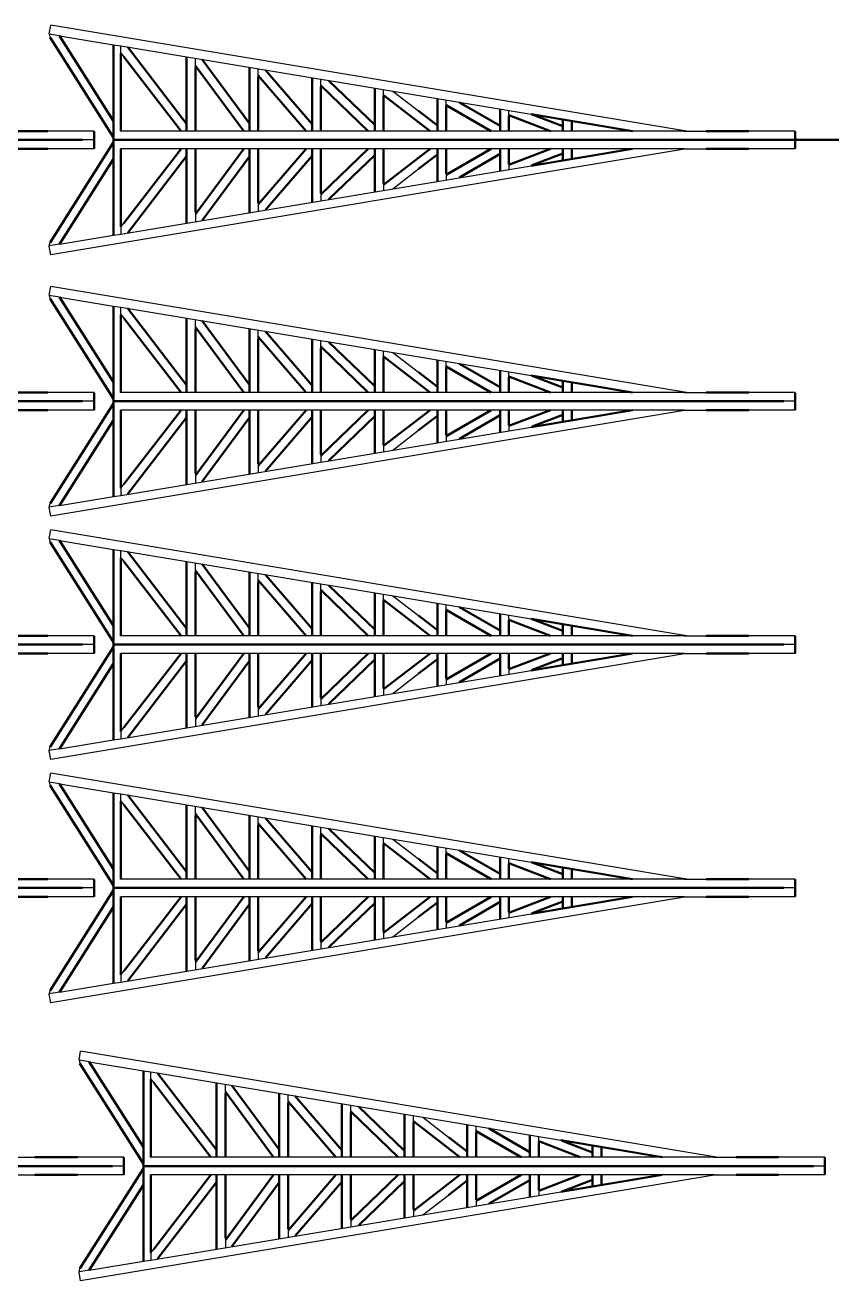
# Model space of a CAD drawing. Header units: centimetres. Extents: x 101 to 201, y 97 to 167.
# Drawn here: x 128.77 to 134.99, y 105.03 to 114.72 of the extents above; entities that cross this region are included whole.
import ezdxf

# ---------------------------------------------------------------- set-up
doc = ezdxf.new("R2010")
doc.units = ezdxf.units.CM
doc.layers.add('corte', color=1, linetype='Continuous')
doc.layers.add('grabado', color=5, linetype='Continuous')

msp = doc.modelspace()

# ---------------------------------------------------------------- linework, layer by layer
at = {"layer": 'corte'}
for p, q in [((128.9538, 114.6493), (128.965, 114.7169)), ((133.8693, 113.8995), (128.965, 114.7169)), ((128.9542, 114.6473), (128.9542, 114.6472)), ((128.9542, 114.6472), (128.9605, 114.6207)), ((129.2998, 113.8995), (128.9426, 113.8995)), ((129.2998, 113.831), (129.2118, 113.831)), ((129.2998, 113.8967), (129.2998, 113.8995)), ((129.2998, 113.8338), (129.2998, 113.8282)), ((129.4502, 113.8489), (129.4502, 113.8541)), ((130.9357, 113.8995), (130.9243, 113.8995)), ((131.0495, 113.8995), (131.0467, 113.8995)), ((133.8523, 113.8995), (134.0216, 113.8995)), ((134.7073, 113.8995), (134.3502, 113.8995)), ((134.7073, 113.831), (134.6194, 113.831)), ((134.7073, 113.8967), (134.7073, 113.8995)), ((134.7073, 113.8338), (134.7073, 113.8282)), ((129.2998, 113.7624), (128.9426, 113.7624)), ((133.8693, 113.7624), (128.965, 112.945)), ((129.2998, 113.7652), (129.2998, 113.7624)), ((129.4502, 113.813), (129.4502, 113.8078)), ((130.9357, 113.7624), (130.9243, 113.7624)), ((131.0495, 113.7624), (131.0467, 113.7624)), ((133.8523, 113.7624), (134.0216, 113.7624)), ((134.7073, 113.7624), (134.3502, 113.7624)), ((134.7073, 113.7652), (134.7073, 113.7624)), ((128.9542, 113.0147), (128.9605, 113.0412)), ((128.965, 112.945), (128.9538, 113.0127)), ((128.9542, 113.0146), (128.9542, 113.0147)), ((128.9538, 112.634), (128.965, 112.7016)), ((133.8693, 111.8842), (128.965, 112.7016)), ((128.9542, 112.632), (128.9542, 112.6319)), ((128.9542, 112.6319), (128.9605, 112.6054)), ((129.2998, 111.8842), (128.9426, 111.8842)), ((129.2998, 111.8814), (129.2998, 111.8842)), ((130.9357, 111.8842), (130.9243, 111.8842)), ((131.0495, 111.8842), (131.0467, 111.8842)), ((133.8523, 111.8842), (134.0216, 111.8842)), ((134.7073, 111.8842), (134.3502, 111.8842)), ((134.7073, 111.8814), (134.7073, 111.8842)), ((129.2998, 111.8157), (129.2118, 111.8157)), ((129.2998, 111.8185), (129.2998, 111.8129)), ((129.4502, 111.8336), (129.4502, 111.8388)), ((129.4502, 111.7977), (129.4502, 111.7925)), ((134.7073, 111.8157), (134.6194, 111.8157)), ((134.7073, 111.8185), (134.7073, 111.8129)), ((129.2998, 111.7471), (128.9426, 111.7471)), ((133.8693, 111.7471), (128.965, 110.9297)), ((129.2998, 111.7499), (129.2998, 111.7471)), ((130.9357, 111.7471), (130.9243, 111.7471)), ((131.0495, 111.7471), (131.0467, 111.7471)), ((133.8523, 111.7471), (134.0216, 111.7471)), ((134.7073, 111.7471), (134.3502, 111.7471)), ((134.7073, 111.7499), (134.7073, 111.7471)), ((128.9542, 110.9994), (128.9605, 111.0259)), ((128.965, 110.9297), (128.9538, 110.9974)), ((128.9542, 110.9993), (128.9542, 110.9994)), ((128.9538, 110.7569), (128.965, 110.8245)), ((133.8693, 110.0072), (128.965, 110.8245)), ((128.9538, 110.7569), (128.9605, 110.7284)), ((128.9542, 110.7549), (128.9542, 110.7549)), ((129.2998, 110.0072), (128.9426, 110.0072)), ((129.2998, 110.0044), (129.2998, 110.0072)), ((129.2998, 109.9414), (129.2998, 109.9358)), ((129.4502, 109.9565), (129.4502, 109.9618)), ((130.9357, 110.0072), (130.9243, 110.0072)), ((131.0495, 110.0072), (131.0467, 110.0072)), ((133.8523, 110.0072), (134.0216, 110.0072)), ((134.7073, 110.0072), (134.3502, 110.0072)), ((134.7073, 110.0044), (134.7073, 110.0072)), ((134.7073, 109.9414), (134.7073, 109.9358)), ((129.2998, 109.87), (128.9426, 109.87)), ((133.8693, 109.87), (128.965, 109.0526)), ((129.2998, 109.9386), (129.2118, 109.9386)), ((129.2998, 109.8728), (129.2998, 109.87)), ((129.4502, 109.9206), (129.4502, 109.9154)), ((130.9357, 109.87), (130.9243, 109.87)), ((131.0495, 109.87), (131.0467, 109.87)), ((133.8523, 109.87), (134.0216, 109.87)), ((134.7073, 109.87), (134.3502, 109.87)), ((134.7073, 109.9386), (134.6194, 109.9386)), ((134.7073, 109.8728), (134.7073, 109.87)), ((128.9538, 109.1203), (128.9605, 109.1488)), ((128.965, 109.0526), (128.9538, 109.1203)), ((128.9542, 109.1223), (128.9542, 109.1223)), ((128.9538, 108.8796), (128.965, 108.9473)), ((128.9542, 108.8777), (128.9542, 108.8776)), ((128.9542, 108.8776), (128.9605, 108.8511)), ((133.8693, 108.1299), (128.965, 108.9473)), ((129.2998, 108.1299), (128.9426, 108.1299)), ((129.2998, 108.1271), (129.2998, 108.1299)), ((130.9357, 108.1299), (130.9243, 108.1299)), ((131.0495, 108.1299), (131.0467, 108.1299)), ((133.8523, 108.1299), (134.0216, 108.1299)), ((134.7073, 108.1299), (134.3502, 108.1299)), ((134.7073, 108.1271), (134.7073, 108.1299)), ((129.2998, 108.0613), (129.2118, 108.0613)), ((129.2998, 108.0641), (129.2998, 108.0585)), ((129.4502, 108.0793), (129.4502, 108.0845)), ((129.4502, 108.0434), (129.4502, 108.0382)), ((134.7073, 108.0613), (134.6194, 108.0613)), ((134.7073, 108.0641), (134.7073, 108.0585)), ((129.2998, 107.9928), (128.9426, 107.9928)), ((133.8693, 107.9928), (128.965, 107.1754)), ((129.2998, 107.9956), (129.2998, 107.9928)), ((130.9357, 107.9928), (130.9243, 107.9928)), ((131.0495, 107.9928), (131.0467, 107.9928)), ((133.8523, 107.9928), (134.0216, 107.9928)), ((134.7073, 107.9928), (134.3502, 107.9928)), ((134.7073, 107.9956), (134.7073, 107.9928)), ((128.9538, 107.243), (128.9605, 107.2716)), ((128.965, 107.1754), (128.9538, 107.243)), ((128.9542, 107.245), (128.9542, 107.2451)), ((129.1838, 106.7348), (129.195, 106.8025)), ((134.0993, 105.9851), (129.195, 106.8025)), ((129.1838, 106.7348), (129.1905, 106.7063)), ((129.1842, 106.7328), (129.1842, 106.7328)), ((128.6747, 105.9851), (128.8441, 105.9851)), ((129.5298, 105.9851), (129.1726, 105.9851)), ((129.5298, 105.9823), (129.5298, 105.9851)), ((131.1657, 105.9851), (131.1543, 105.9851)), ((131.2795, 105.9851), (131.2767, 105.9851)), ((134.0823, 105.9851), (134.2516, 105.9851)), ((134.9373, 105.9851), (134.5802, 105.9851)), ((134.9373, 105.9823), (134.9373, 105.9851)), ((129.5298, 105.9165), (129.4418, 105.9165)), ((129.5298, 105.9193), (129.5298, 105.9137)), ((129.6802, 105.9345), (129.6802, 105.9397)), ((129.6802, 105.8986), (129.6802, 105.8933)), ((134.9373, 105.9165), (134.8494, 105.9165)), ((134.9373, 105.9193), (134.9373, 105.9137)), ((128.6747, 105.8479), (128.8441, 105.8479)), ((129.5298, 105.8479), (129.1726, 105.8479)), ((134.0993, 105.8479), (129.195, 105.0306)), ((129.5298, 105.8507), (129.5298, 105.8479)), ((131.1657, 105.8479), (131.1543, 105.8479)), ((131.2795, 105.8479), (131.2767, 105.8479)), ((134.0823, 105.8479), (134.2516, 105.8479)), ((134.9373, 105.8479), (134.5802, 105.8479)), ((134.9373, 105.8507), (134.9373, 105.8479)), ((129.1838, 105.0982), (129.1905, 105.1267)), ((129.195, 105.0306), (129.1838, 105.0982)), ((129.1842, 105.1002), (129.1842, 105.1002))]:
    msp.add_line(p, q, dxfattribs=at)
at = {"layer": 'corte', "lineweight": 50}
for p, q in [((128.9605, 114.6207), (129.4502, 113.8489)), ((124.0427, 113.831), (129.2118, 113.831)), ((128.6141, 113.8995), (128.9426, 113.8995)), ((129.2998, 113.7652), (129.2998, 113.8967)), ((129.4502, 113.8489), (129.4502, 113.813)), ((129.4502, 113.831), (135.642, 113.831)), ((134.0216, 113.8995), (134.3502, 113.8995)), ((134.7073, 113.7652), (134.7073, 113.8967)), ((128.6141, 113.7624), (128.9426, 113.7624)), ((128.9605, 113.0412), (129.4502, 113.813)), ((134.0216, 113.7624), (134.3502, 113.7624)), ((128.9605, 112.6054), (129.4502, 111.8336)), ((128.6141, 111.8842), (128.9426, 111.8842)), ((129.2998, 111.8814), (129.2998, 111.8185)), ((134.0216, 111.8842), (134.3502, 111.8842)), ((134.7073, 111.8814), (134.7073, 111.8185)), ((124.0427, 111.8157), (129.2118, 111.8157)), ((128.9605, 111.0259), (129.4502, 111.7977)), ((129.2998, 111.7499), (129.2998, 111.8129)), ((129.4502, 111.8336), (129.4502, 111.7977)), ((129.4502, 111.8157), (134.6194, 111.8157)), ((134.7073, 111.7499), (134.7073, 111.8129)), ((128.6141, 111.7471), (128.9426, 111.7471)), ((134.0216, 111.7471), (134.3502, 111.7471)), ((128.9605, 110.7284), (129.4502, 109.9565)), ((128.6141, 110.0072), (128.9426, 110.0072)), ((129.2998, 109.8728), (129.2998, 110.0044)), ((129.4502, 109.9565), (129.4502, 109.9206)), ((134.0216, 110.0072), (134.3502, 110.0072)), ((134.7073, 109.8728), (134.7073, 110.0044)), ((124.0427, 109.9386), (129.2118, 109.9386)), ((128.6141, 109.87), (128.9426, 109.87)), ((128.9605, 109.1488), (129.4502, 109.9206)), ((129.4502, 109.9386), (134.6194, 109.9386)), ((134.0216, 109.87), (134.3502, 109.87)), ((128.9605, 108.8511), (129.4502, 108.0793)), ((128.6141, 108.1299), (128.9426, 108.1299)), ((129.2998, 107.9956), (129.2998, 108.1271)), ((134.0216, 108.1299), (134.3502, 108.1299)), ((134.7073, 107.9956), (134.7073, 108.1271)), ((124.0427, 108.0613), (129.2118, 108.0613)), ((128.9605, 107.2716), (129.4502, 108.0434)), ((129.4502, 108.0793), (129.4502, 108.0434)), ((129.4502, 108.0613), (134.6194, 108.0613)), ((128.6141, 107.9928), (128.9426, 107.9928)), ((134.0216, 107.9928), (134.3502, 107.9928)), ((129.1905, 106.7063), (129.6802, 105.9345)), ((128.8441, 105.9851), (129.1726, 105.9851)), ((129.5298, 105.9823), (129.5298, 105.9193)), ((134.2516, 105.9851), (134.5802, 105.9851)), ((134.9373, 105.9823), (134.9373, 105.9193)), ((124.2727, 105.9165), (129.4418, 105.9165)), ((129.1905, 105.1267), (129.6802, 105.8986)), ((129.5298, 105.8507), (129.5298, 105.9137)), ((129.6802, 105.9345), (129.6802, 105.8986)), ((129.6802, 105.9165), (134.8494, 105.9165)), ((134.9373, 105.8507), (134.9373, 105.9137)), ((128.8441, 105.8479), (129.1726, 105.8479)), ((134.2516, 105.8479), (134.5802, 105.8479))]:
    msp.add_line(p, q, dxfattribs=at)
at = {"layer": 'grabado'}
for p, q in [((129.0332, 114.6341), (128.9542, 114.6472)), ((129.0332, 114.6341), (129.4503, 114.5646)), ((129.4502, 114.5646), (129.5074, 114.557)), ((129.5074, 114.5013), (129.5074, 114.557)), ((129.5074, 114.557), (132.6705, 114.0298)), ((129.5074, 114.5013), (129.5302, 114.4716)), ((129.5575, 114.5487), (129.5591, 114.5465)), ((130.0138, 114.4707), (130.0138, 114.4726)), ((130.0824, 114.388), (130.0824, 114.4612)), ((130.131, 114.4531), (130.1326, 114.4509)), ((130.4974, 114.3901), (130.4974, 114.392)), ((130.566, 114.3149), (130.566, 114.3806)), ((130.6189, 114.3718), (130.6208, 114.3695)), ((130.981, 114.3095), (130.981, 114.3114)), ((131.0495, 114.2413), (131.0495, 114.3)), ((131.1092, 114.29), (131.1116, 114.2877)), ((131.4646, 114.2289), (131.4646, 114.2308)), ((131.5331, 114.1673), (131.5331, 114.2194)), ((131.6048, 114.2074), (131.8031, 114.0546)), ((131.9481, 114.1483), (131.9481, 114.1502)), ((132.0167, 114.0926), (132.0167, 114.1388)), ((132.1132, 114.1227), (132.1179, 114.12)), ((132.4317, 114.0677), (132.4317, 114.0696)), ((132.5002, 114.0171), (132.5002, 114.0582)), ((132.6705, 114.0298), (132.6793, 114.0265)), ((129.5074, 113.8967), (129.5074, 113.8995)), ((130.9243, 113.8995), (129.5074, 113.8995)), ((133.8523, 113.8995), (130.9357, 113.8995)), ((129.5074, 113.7652), (129.5074, 113.7624)), ((130.9243, 113.7624), (129.5074, 113.7624)), ((133.8523, 113.7624), (130.9357, 113.7624)), ((129.5074, 113.1049), (132.6705, 113.6321)), ((132.5002, 113.6448), (132.5002, 113.6037)), ((132.6705, 113.6321), (132.6793, 113.6355)), ((131.6048, 113.4545), (131.8031, 113.6074)), ((132.0167, 113.5693), (132.0167, 113.5231)), ((132.1132, 113.5392), (132.1179, 113.5419)), ((132.4317, 113.5942), (132.4317, 113.5923)), ((131.4646, 113.433), (131.4646, 113.4311)), ((131.5331, 113.4947), (131.5331, 113.4426)), ((131.9481, 113.5136), (131.9481, 113.5117)), ((130.566, 113.3471), (130.566, 113.2814)), ((130.981, 113.3524), (130.981, 113.3505)), ((131.0495, 113.4206), (131.0495, 113.362)), ((131.1092, 113.3719), (131.1116, 113.3742)), ((130.0824, 113.2739), (130.0824, 113.2008)), ((130.4974, 113.2718), (130.4974, 113.2699)), ((130.6189, 113.2902), (130.6208, 113.2924)), ((129.5074, 113.1606), (129.5302, 113.1903)), ((129.5074, 113.1606), (129.5074, 113.1049)), ((130.0138, 113.1912), (130.0138, 113.1893)), ((130.131, 113.2089), (130.1326, 113.211)), ((129.0332, 113.0278), (129.4503, 113.0973)), ((129.4502, 113.0973), (129.5074, 113.1049)), ((129.5575, 113.1133), (129.5591, 113.1155)), ((129.0332, 113.0278), (128.9542, 113.0147)), ((129.0332, 112.6188), (128.9542, 112.6319)), ((129.0332, 112.6188), (129.4503, 112.5493)), ((129.4502, 112.5493), (129.5074, 112.5417)), ((129.5074, 112.486), (129.5074, 112.5417)), ((129.5074, 112.5417), (132.6705, 112.0145)), ((129.5074, 112.486), (129.5302, 112.4563)), ((129.5575, 112.5334), (129.5591, 112.5312)), ((130.0138, 112.4554), (130.0138, 112.4573)), ((130.0824, 112.3727), (130.0824, 112.4459)), ((130.131, 112.4378), (130.1326, 112.4356)), ((130.4974, 112.3748), (130.4974, 112.3767)), ((130.566, 112.2996), (130.566, 112.3653)), ((130.6189, 112.3565), (130.6208, 112.3542)), ((130.981, 112.2942), (130.981, 112.2961)), ((131.0495, 112.226), (131.0495, 112.2847)), ((131.1092, 112.2747), (131.1116, 112.2724)), ((131.4646, 112.2136), (131.4646, 112.2155)), ((131.5331, 112.152), (131.5331, 112.2041)), ((131.6048, 112.1921), (131.8031, 112.0393)), ((131.9481, 112.133), (131.9481, 112.1349)), ((132.0167, 112.0773), (132.0167, 112.1235)), ((132.1132, 112.1074), (132.1179, 112.1047)), ((132.4317, 112.0524), (132.4317, 112.0543)), ((132.5002, 112.0018), (132.5002, 112.0429)), ((132.6705, 112.0145), (132.6793, 112.0112)), ((129.5074, 111.8814), (129.5074, 111.8842)), ((130.9243, 111.8842), (129.5074, 111.8842)), ((133.8523, 111.8842), (130.9357, 111.8842)), ((129.5074, 111.7499), (129.5074, 111.7471)), ((130.9243, 111.7471), (129.5074, 111.7471)), ((133.8523, 111.7471), (130.9357, 111.7471)), ((129.5074, 111.0896), (132.6705, 111.6168)), ((131.6048, 111.4392), (131.8031, 111.5921)), ((132.5002, 111.6295), (132.5002, 111.5884)), ((132.6705, 111.6168), (132.6793, 111.6202)), ((131.9481, 111.4983), (131.9481, 111.4964)), ((132.0167, 111.554), (132.0167, 111.5078)), ((132.1132, 111.5239), (132.1179, 111.5266)), ((132.4317, 111.5789), (132.4317, 111.577)), ((131.0495, 111.4053), (131.0495, 111.3467)), ((131.4646, 111.4177), (131.4646, 111.4158)), ((131.5331, 111.4794), (131.5331, 111.4273)), ((130.566, 111.3318), (130.566, 111.2661)), ((130.981, 111.3371), (130.981, 111.3352)), ((131.1092, 111.3566), (131.1116, 111.3589)), ((130.0824, 111.2586), (130.0824, 111.1855)), ((130.4974, 111.2565), (130.4974, 111.2546)), ((130.6189, 111.2749), (130.6208, 111.2771)), ((129.5074, 111.1453), (129.5302, 111.175)), ((129.5074, 111.1453), (129.5074, 111.0896)), ((130.0138, 111.1759), (130.0138, 111.174)), ((130.131, 111.1936), (130.1326, 111.1957)), ((129.0332, 111.0125), (128.9542, 110.9994)), ((129.0332, 111.0125), (129.4503, 111.082)), ((129.4502, 111.082), (129.5074, 111.0896)), ((129.5575, 111.098), (129.5591, 111.1002)), ((129.0332, 110.7418), (128.9542, 110.7549)), ((129.0332, 110.7418), (129.4503, 110.6722)), ((129.4502, 110.6723), (129.5074, 110.6646)), ((129.5074, 110.609), (129.5074, 110.6646)), ((129.5074, 110.6646), (132.6705, 110.1375)), ((129.5575, 110.6563), (129.5591, 110.6541)), ((129.5074, 110.609), (129.5302, 110.5793)), ((130.0138, 110.5783), (130.0138, 110.5802)), ((130.0824, 110.4956), (130.0824, 110.5688)), ((130.131, 110.5607), (130.1326, 110.5585)), ((130.4974, 110.4977), (130.4974, 110.4996)), ((130.566, 110.4225), (130.566, 110.4882)), ((130.6189, 110.4794), (130.6208, 110.4772)), ((130.981, 110.4171), (130.981, 110.419)), ((131.0495, 110.3489), (131.0495, 110.4076)), ((131.1092, 110.3977), (131.1116, 110.3954)), ((131.4646, 110.3365), (131.4646, 110.3384)), ((131.5331, 110.2749), (131.5331, 110.327)), ((131.6048, 110.3151), (131.8031, 110.1622)), ((131.9481, 110.2559), (131.9481, 110.2578)), ((132.0167, 110.2003), (132.0167, 110.2464)), ((132.1132, 110.2303), (132.1179, 110.2276)), ((132.4317, 110.1753), (132.4317, 110.1773)), ((132.5002, 110.1247), (132.5002, 110.1658)), ((132.6705, 110.1375), (132.6793, 110.1341)), ((129.5074, 110.0044), (129.5074, 110.0072)), ((130.9243, 110.0072), (129.5074, 110.0072)), ((133.8523, 110.0072), (130.9357, 110.0072)), ((129.5074, 109.8728), (129.5074, 109.87)), ((130.9243, 109.87), (129.5074, 109.87)), ((133.8523, 109.87), (130.9357, 109.87)), ((132.5002, 109.7524), (132.5002, 109.7114)), ((129.5074, 109.2125), (132.6705, 109.7397)), ((131.6048, 109.5621), (131.8031, 109.715)), ((132.0167, 109.6769), (132.0167, 109.6308)), ((132.4317, 109.7018), (132.4317, 109.6999)), ((132.6705, 109.7397), (132.6793, 109.7431)), ((131.5331, 109.6023), (131.5331, 109.5502)), ((131.9481, 109.6212), (131.9481, 109.6193)), ((132.1132, 109.6469), (132.1179, 109.6495)), ((130.981, 109.4601), (130.981, 109.4581)), ((131.0495, 109.5282), (131.0495, 109.4696)), ((131.1092, 109.4795), (131.1116, 109.4818)), ((131.4646, 109.5407), (131.4646, 109.5387)), ((130.0824, 109.3815), (130.0824, 109.3084)), ((130.4974, 109.3795), (130.4974, 109.3776)), ((130.566, 109.4547), (130.566, 109.389)), ((130.6189, 109.3978), (130.6208, 109.4)), ((129.5074, 109.2682), (129.5302, 109.2979)), ((129.5074, 109.2682), (129.5074, 109.2126)), ((130.0138, 109.2989), (130.0138, 109.297)), ((130.131, 109.3165), (130.1326, 109.3187)), ((129.0332, 109.1354), (129.4503, 109.2049)), ((129.4502, 109.2049), (129.5074, 109.2125)), ((129.5575, 109.2209), (129.5591, 109.2231)), ((129.0332, 109.1354), (128.9542, 109.1223)), ((129.0332, 108.8645), (128.9542, 108.8776)), ((129.0332, 108.8645), (129.4503, 108.795)), ((129.4502, 108.795), (129.5074, 108.7874)), ((129.5074, 108.7317), (129.5074, 108.7874)), ((129.5074, 108.7874), (132.6705, 108.2602)), ((129.5575, 108.779), (129.5591, 108.7768)), ((129.5074, 108.7317), (129.5302, 108.702)), ((130.0138, 108.7011), (130.0138, 108.703)), ((130.0824, 108.6184), (130.0824, 108.6915)), ((130.131, 108.6834), (130.1326, 108.6813)), ((130.4974, 108.6205), (130.4974, 108.6224)), ((130.566, 108.5452), (130.566, 108.6109)), ((130.6189, 108.6021), (130.6208, 108.5999)), ((130.981, 108.5399), (130.981, 108.5418)), ((131.0495, 108.4717), (131.0495, 108.5304)), ((131.1092, 108.5204), (131.1116, 108.5181)), ((131.4646, 108.4593), (131.4646, 108.4612)), ((131.5331, 108.3977), (131.5331, 108.4498)), ((131.6048, 108.4378), (131.8031, 108.2849)), ((131.9481, 108.3787), (131.9481, 108.3806)), ((132.0167, 108.323), (132.0167, 108.3692)), ((132.1132, 108.3531), (132.1179, 108.3504)), ((132.4317, 108.2981), (132.4317, 108.3)), ((132.5002, 108.2475), (132.5002, 108.2886)), ((132.6705, 108.2602), (132.6793, 108.2568)), ((129.5074, 108.1271), (129.5074, 108.1299)), ((130.9243, 108.1299), (129.5074, 108.1299)), ((133.8523, 108.1299), (130.9357, 108.1299)), ((129.5074, 107.9956), (129.5074, 107.9928)), ((130.9243, 107.9928), (129.5074, 107.9928)), ((133.8523, 107.9928), (130.9357, 107.9928)), ((129.5074, 107.3353), (132.6705, 107.8625)), ((131.6048, 107.6849), (131.8031, 107.8377)), ((132.4317, 107.8246), (132.4317, 107.8227)), ((132.5002, 107.8752), (132.5002, 107.8341)), ((132.6705, 107.8625), (132.6793, 107.8658)), ((131.5331, 107.725), (131.5331, 107.6729)), ((131.9481, 107.744), (131.9481, 107.7421)), ((132.0167, 107.7997), (132.0167, 107.7535)), ((132.1132, 107.7696), (132.1179, 107.7723)), ((131.0495, 107.651), (131.0495, 107.5923)), ((131.4646, 107.6634), (131.4646, 107.6615)), ((130.566, 107.5775), (130.566, 107.5117)), ((130.6189, 107.5205), (130.6208, 107.5228)), ((130.981, 107.5828), (130.981, 107.5809)), ((131.1092, 107.6023), (131.1116, 107.6046)), ((130.0824, 107.5043), (130.0824, 107.4311)), ((130.131, 107.4392), (130.1326, 107.4414)), ((130.4974, 107.5022), (130.4974, 107.5003)), ((129.0332, 107.2582), (129.4503, 107.3277)), ((129.4502, 107.3277), (129.5074, 107.3353)), ((129.5074, 107.391), (129.5302, 107.4207)), ((129.5074, 107.391), (129.5074, 107.3353)), ((129.5575, 107.3436), (129.5591, 107.3458)), ((130.0138, 107.4216), (130.0138, 107.4197)), ((129.0332, 107.2582), (128.9542, 107.2451)), ((129.2632, 106.7197), (129.1842, 106.7328)), ((129.2632, 106.7197), (129.6803, 106.6502)), ((129.6802, 106.6502), (129.7374, 106.6426)), ((129.7374, 106.6426), (132.9005, 106.1154)), ((129.7374, 106.5869), (129.7374, 106.6425)), ((129.7374, 106.5869), (129.7602, 106.5572)), ((129.7875, 106.6342), (129.7891, 106.632)), ((130.2438, 106.5562), (130.2438, 106.5581)), ((130.3124, 106.4736), (130.3124, 106.5467)), ((130.361, 106.5386), (130.3626, 106.5364)), ((130.7274, 106.4756), (130.7274, 106.4776)), ((130.796, 106.4004), (130.796, 106.4661)), ((130.8489, 106.4573), (130.8508, 106.4551)), ((131.211, 106.3951), (131.211, 106.397)), ((131.2795, 106.3269), (131.2795, 106.3855)), ((131.3392, 106.3756), (131.3416, 106.3733)), ((131.6946, 106.3145), (131.6946, 106.3164)), ((131.7631, 106.2528), (131.7631, 106.3049)), ((131.8348, 106.293), (132.0331, 106.1401)), ((132.1781, 106.2339), (132.1781, 106.2358)), ((132.2467, 106.1782), (132.2467, 106.2243)), ((132.3432, 106.2082), (132.3479, 106.2056)), ((132.6617, 106.1533), (132.6617, 106.1552)), ((132.7302, 106.1027), (132.7302, 106.1437)), ((132.9005, 106.1154), (132.9093, 106.112)), ((129.7374, 105.9823), (129.7374, 105.9851)), ((131.1543, 105.9851), (129.7374, 105.9851)), ((134.0823, 105.9851), (131.1657, 105.9851)), ((129.7374, 105.8507), (129.7374, 105.8479)), ((131.1543, 105.8479), (129.7374, 105.8479)), ((134.0823, 105.8479), (131.1657, 105.8479)), ((129.7374, 105.1905), (132.9005, 105.7176)), ((131.8348, 105.54), (132.0331, 105.6929)), ((132.6617, 105.6798), (132.6617, 105.6778)), ((132.7302, 105.7304), (132.7302, 105.6893)), ((132.9005, 105.7176), (132.9093, 105.721)), ((132.1781, 105.5992), (132.1781, 105.5973)), ((132.2467, 105.6548), (132.2467, 105.6087)), ((132.3432, 105.6248), (132.3479, 105.6275)), ((131.2795, 105.5062), (131.2795, 105.4475)), ((131.6946, 105.5186), (131.6946, 105.5167)), ((131.7631, 105.5802), (131.7631, 105.5281)), ((130.796, 105.4326), (130.796, 105.3669)), ((131.211, 105.438), (131.211, 105.4361)), ((131.3392, 105.4574), (131.3416, 105.4597)), ((130.3124, 105.3595), (130.3124, 105.2863)), ((130.361, 105.2944), (130.3626, 105.2966)), ((130.7274, 105.3574), (130.7274, 105.3555)), ((130.8489, 105.3757), (130.8508, 105.3779)), ((129.7374, 105.2461), (129.7602, 105.2758)), ((129.7374, 105.2461), (129.7374, 105.1905)), ((129.7875, 105.1988), (129.7891, 105.201)), ((130.2438, 105.2768), (130.2438, 105.2749)), ((129.2632, 105.1133), (129.1842, 105.1002)), ((129.2632, 105.1133), (129.6803, 105.1829)), ((129.6802, 105.1828), (129.7374, 105.1905))]:
    msp.add_line(p, q, dxfattribs=at)
at = {"layer": 'grabado', "lineweight": 50}
for p, q in [((129.0332, 114.6341), (129.4502, 113.9769)), ((129.4502, 113.8541), (129.4502, 114.5646)), ((129.5074, 113.8995), (129.5074, 114.5013)), ((129.5591, 114.5465), (130.0138, 113.9558)), ((129.5302, 114.4716), (129.9706, 113.8995)), ((130.0138, 114.4707), (130.0138, 113.8995)), ((130.0824, 114.4035), (130.4548, 113.8995)), ((130.1326, 114.4509), (130.4974, 113.9572)), ((130.0824, 113.8995), (130.0824, 114.388)), ((130.4974, 114.3901), (130.4974, 113.8995)), ((130.566, 114.3281), (130.9357, 113.8995)), ((130.566, 113.8995), (130.566, 114.3149)), ((130.6208, 114.3695), (130.981, 113.952)), ((130.981, 114.3095), (130.981, 113.8995)), ((131.0495, 114.2523), (131.4152, 113.8995)), ((131.0495, 113.8995), (131.0495, 114.2413)), ((131.1116, 114.2877), (131.4646, 113.9472)), ((131.4646, 114.2289), (131.4646, 113.8995)), ((131.5331, 114.1761), (131.8919, 113.8995)), ((131.5331, 113.8995), (131.5331, 114.1673)), ((131.9481, 114.1483), (131.9481, 113.8995)), ((132.1179, 114.12), (132.4317, 113.9391)), ((131.8031, 114.0546), (131.9481, 113.9428)), ((132.0167, 114.0992), (132.363, 113.8995)), ((132.0167, 113.8995), (132.0167, 114.0926)), ((132.4317, 114.0677), (132.4317, 113.8995)), ((132.5002, 114.0215), (132.8192, 113.8995)), ((132.5002, 113.8995), (132.5002, 114.0171)), ((132.6705, 114.0298), (133.4522, 113.8995)), ((132.6793, 114.0265), (132.9152, 113.9362)), ((132.9152, 113.989), (132.9152, 113.8995)), ((132.9838, 113.8995), (132.9838, 113.9776)), ((129.4502, 113.8078), (129.4502, 113.0973)), ((129.5074, 113.7624), (129.5074, 113.1606)), ((129.5302, 113.1903), (129.9706, 113.7624)), ((130.0138, 113.7624), (130.0138, 113.1912)), ((130.0824, 113.7624), (130.0824, 113.2739)), ((130.0824, 113.2585), (130.4548, 113.7624)), ((130.4974, 113.7624), (130.4974, 113.2718)), ((130.566, 113.7624), (130.566, 113.3471)), ((130.566, 113.3338), (130.9357, 113.7624)), ((130.981, 113.7624), (130.981, 113.3524)), ((131.0495, 113.7624), (131.0495, 113.4206)), ((131.0495, 113.4096), (131.4152, 113.7624)), ((131.4646, 113.7624), (131.4646, 113.433)), ((131.5331, 113.7624), (131.5331, 113.4947)), ((131.5331, 113.4858), (131.8919, 113.7624)), ((131.8031, 113.6074), (131.9481, 113.7191)), ((131.9481, 113.7624), (131.9481, 113.5136)), ((132.0167, 113.5627), (132.363, 113.7624)), ((132.0167, 113.7624), (132.0167, 113.5693)), ((132.1179, 113.5419), (132.4317, 113.7228)), ((132.4317, 113.7624), (132.4317, 113.5942)), ((132.5002, 113.7624), (132.5002, 113.6448)), ((132.5002, 113.6404), (132.8192, 113.7624)), ((132.6705, 113.6321), (133.4522, 113.7624)), ((132.6793, 113.6355), (132.9152, 113.7257)), ((132.9152, 113.7624), (132.9152, 113.6729)), ((132.9838, 113.7624), (132.9838, 113.6843)), ((129.0332, 113.0278), (129.4502, 113.685)), ((129.5591, 113.1155), (130.0138, 113.7062)), ((130.1326, 113.211), (130.4974, 113.7047)), ((130.6208, 113.2924), (130.981, 113.7099)), ((131.1116, 113.3742), (131.4646, 113.7148)), ((129.0332, 112.6188), (129.4502, 111.9616)), ((129.4502, 111.8388), (129.4502, 112.5493)), ((129.5074, 111.8842), (129.5074, 112.486)), ((129.5591, 112.5312), (130.0138, 111.9405)), ((129.5302, 112.4563), (129.9706, 111.8842)), ((130.0138, 112.4554), (130.0138, 111.8842)), ((130.0824, 112.3882), (130.4548, 111.8842)), ((130.0824, 111.8842), (130.0824, 112.3727)), ((130.1326, 112.4356), (130.4974, 111.9419)), ((130.4974, 112.3748), (130.4974, 111.8842)), ((130.566, 112.3128), (130.9357, 111.8842)), ((130.566, 111.8842), (130.566, 112.2996)), ((130.6208, 112.3542), (130.981, 111.9367)), ((130.981, 112.2942), (130.981, 111.8842)), ((131.1116, 112.2724), (131.4646, 111.9319)), ((131.0495, 112.237), (131.4152, 111.8842)), ((131.0495, 111.8842), (131.0495, 112.226)), ((131.4646, 112.2136), (131.4646, 111.8842)), ((131.5331, 112.1608), (131.8919, 111.8842)), ((131.5331, 111.8842), (131.5331, 112.152)), ((131.9481, 112.133), (131.9481, 111.8842)), ((132.0167, 112.0839), (132.363, 111.8842)), ((132.0167, 111.8842), (132.0167, 112.0773)), ((132.1179, 112.1047), (132.4317, 111.9238)), ((131.8031, 112.0393), (131.9481, 111.9275)), ((132.4317, 112.0524), (132.4317, 111.8842)), ((132.5002, 112.0062), (132.8192, 111.8842)), ((132.5002, 111.8842), (132.5002, 112.0018)), ((132.6705, 112.0145), (133.4522, 111.8842)), ((132.6793, 112.0112), (132.9152, 111.9209)), ((132.9152, 111.9737), (132.9152, 111.8842)), ((132.9838, 111.8842), (132.9838, 111.9623)), ((129.4502, 111.7925), (129.4502, 111.082)), ((129.5074, 111.7471), (129.5074, 111.1453)), ((129.5302, 111.175), (129.9706, 111.7471)), ((129.5591, 111.1002), (130.0138, 111.6909)), ((130.0138, 111.7471), (130.0138, 111.1759)), ((130.0824, 111.7471), (130.0824, 111.2586)), ((130.0824, 111.2432), (130.4548, 111.7471)), ((130.1326, 111.1957), (130.4974, 111.6894)), ((130.4974, 111.7471), (130.4974, 111.2565)), ((130.566, 111.7471), (130.566, 111.3318)), ((130.566, 111.3185), (130.9357, 111.7471)), ((130.6208, 111.2771), (130.981, 111.6946)), ((130.981, 111.7471), (130.981, 111.3371)), ((131.0495, 111.7471), (131.0495, 111.4053)), ((131.0495, 111.3943), (131.4152, 111.7471)), ((131.1116, 111.3589), (131.4646, 111.6995)), ((131.4646, 111.7471), (131.4646, 111.4177)), ((131.5331, 111.7471), (131.5331, 111.4794)), ((131.5331, 111.4705), (131.8919, 111.7471)), ((131.8031, 111.5921), (131.9481, 111.7038)), ((131.9481, 111.7471), (131.9481, 111.4983)), ((132.0167, 111.5474), (132.363, 111.7471)), ((132.0167, 111.7471), (132.0167, 111.554)), ((132.1179, 111.5266), (132.4317, 111.7075)), ((132.4317, 111.7471), (132.4317, 111.5789)), ((132.5002, 111.7471), (132.5002, 111.6295)), ((132.5002, 111.6251), (132.8192, 111.7471)), ((132.6705, 111.6168), (133.4522, 111.7471)), ((132.6793, 111.6202), (132.9152, 111.7104)), ((132.9152, 111.7471), (132.9152, 111.6576)), ((132.9838, 111.7471), (132.9838, 111.669)), ((129.0332, 111.0125), (129.4502, 111.6697)), ((129.0332, 110.7418), (129.4502, 110.0845)), ((129.4502, 109.9618), (129.4502, 110.6723)), ((129.5591, 110.6541), (130.0138, 110.0634)), ((129.5074, 110.0072), (129.5074, 110.609)), ((129.5302, 110.5793), (129.9706, 110.0072)), ((130.0138, 110.5783), (130.0138, 110.0072)), ((130.1326, 110.5585), (130.4974, 110.0649)), ((130.0824, 110.5111), (130.4548, 110.0072)), ((130.0824, 110.0072), (130.0824, 110.4956)), ((130.4974, 110.4977), (130.4974, 110.0072)), ((130.566, 110.4357), (130.9357, 110.0072)), ((130.6208, 110.4772), (130.981, 110.0597)), ((130.566, 110.0072), (130.566, 110.4225)), ((130.981, 110.4171), (130.981, 110.0072)), ((131.0495, 110.36), (131.4152, 110.0072)), ((131.0495, 110.0072), (131.0495, 110.3489)), ((131.1116, 110.3954), (131.4646, 110.0548)), ((131.4646, 110.3365), (131.4646, 110.0072)), ((131.5331, 110.2837), (131.8919, 110.0072)), ((131.5331, 110.0072), (131.5331, 110.2749)), ((131.9481, 110.2559), (131.9481, 110.0072)), ((131.8031, 110.1622), (131.9481, 110.0505)), ((132.0167, 110.2068), (132.363, 110.0072)), ((132.0167, 110.0072), (132.0167, 110.2003)), ((132.1179, 110.2276), (132.4317, 110.0467)), ((132.4317, 110.1753), (132.4317, 110.0072)), ((132.6705, 110.1375), (133.4522, 110.0072)), ((132.6793, 110.1341), (132.9152, 110.0439)), ((132.5002, 110.1291), (132.8192, 110.0072)), ((132.5002, 110.0072), (132.5002, 110.1247)), ((132.9152, 110.0967), (132.9152, 110.0072)), ((132.9838, 110.0072), (132.9838, 110.0852)), ((129.4502, 109.9154), (129.4502, 109.2049)), ((129.5074, 109.87), (129.5074, 109.2682)), ((129.5302, 109.2979), (129.9706, 109.87)), ((130.0138, 109.87), (130.0138, 109.2989)), ((130.0824, 109.87), (130.0824, 109.3815)), ((130.0824, 109.3661), (130.4548, 109.87)), ((130.4974, 109.87), (130.4974, 109.3795)), ((130.566, 109.87), (130.566, 109.4547)), ((130.566, 109.4415), (130.9357, 109.87)), ((130.981, 109.87), (130.981, 109.4601)), ((131.0495, 109.87), (131.0495, 109.5282)), ((131.0495, 109.5172), (131.4152, 109.87)), ((131.4646, 109.87), (131.4646, 109.5407)), ((131.5331, 109.87), (131.5331, 109.6023)), ((131.5331, 109.5935), (131.8919, 109.87)), ((131.9481, 109.87), (131.9481, 109.6212)), ((132.0167, 109.6703), (132.363, 109.87)), ((132.0167, 109.87), (132.0167, 109.6769)), ((132.4317, 109.87), (132.4317, 109.7018)), ((132.5002, 109.87), (132.5002, 109.7524)), ((132.5002, 109.7481), (132.8192, 109.87)), ((132.6705, 109.7397), (133.4522, 109.87)), ((132.9152, 109.87), (132.9152, 109.7805)), ((132.9838, 109.87), (132.9838, 109.792)), ((129.0332, 109.1354), (129.4502, 109.7927)), ((129.5591, 109.2231), (130.0138, 109.8138)), ((130.1326, 109.3187), (130.4974, 109.8123)), ((130.6208, 109.4), (130.981, 109.8175)), ((131.1116, 109.4818), (131.4646, 109.8224)), ((131.8031, 109.715), (131.9481, 109.8267)), ((132.1179, 109.6495), (132.4317, 109.8304)), ((132.6793, 109.7431), (132.9152, 109.8333)), ((129.0332, 108.8645), (129.4502, 108.2073)), ((129.4502, 108.0845), (129.4502, 108.795)), ((129.5074, 108.1299), (129.5074, 108.7317)), ((129.5302, 108.702), (129.9706, 108.1299)), ((129.5591, 108.7768), (130.0138, 108.1861)), ((130.0138, 108.7011), (130.0138, 108.1299)), ((130.1326, 108.6813), (130.4974, 108.1876)), ((130.0824, 108.6338), (130.4548, 108.1299)), ((130.0824, 108.1299), (130.0824, 108.6184)), ((130.4974, 108.6205), (130.4974, 108.1299)), ((130.6208, 108.5999), (130.981, 108.1824)), ((130.566, 108.5585), (130.9357, 108.1299)), ((130.566, 108.1299), (130.566, 108.5452)), ((130.981, 108.5399), (130.981, 108.1299)), ((131.1116, 108.5181), (131.4646, 108.1776)), ((131.0495, 108.4827), (131.4152, 108.1299)), ((131.0495, 108.1299), (131.0495, 108.4717)), ((131.4646, 108.4593), (131.4646, 108.1299)), ((131.5331, 108.4065), (131.8919, 108.1299)), ((131.5331, 108.1299), (131.5331, 108.3977)), ((131.9481, 108.3787), (131.9481, 108.1299)), ((132.0167, 108.3296), (132.363, 108.1299)), ((132.0167, 108.1299), (132.0167, 108.323)), ((132.1179, 108.3504), (132.4317, 108.1695)), ((132.4317, 108.2981), (132.4317, 108.1299)), ((131.8031, 108.2849), (131.9481, 108.1732)), ((132.5002, 108.2519), (132.8192, 108.1299)), ((132.5002, 108.1299), (132.5002, 108.2475)), ((132.6705, 108.2602), (133.4522, 108.1299)), ((132.6793, 108.2568), (132.9152, 108.1666)), ((132.9152, 108.2194), (132.9152, 108.1299)), ((132.9838, 108.1299), (132.9838, 108.208)), ((129.4502, 108.0382), (129.4502, 107.3277)), ((129.0332, 107.2582), (129.4502, 107.9154)), ((129.5074, 107.9928), (129.5074, 107.391)), ((129.5302, 107.4207), (129.9706, 107.9928)), ((129.5591, 107.3458), (130.0138, 107.9366)), ((130.0138, 107.9928), (130.0138, 107.4216)), ((130.0824, 107.9928), (130.0824, 107.5043)), ((130.0824, 107.4888), (130.4548, 107.9928)), ((130.1326, 107.4414), (130.4974, 107.9351)), ((130.4974, 107.9928), (130.4974, 107.5022)), ((130.566, 107.9928), (130.566, 107.5775)), ((130.566, 107.5642), (130.9357, 107.9928)), ((130.6208, 107.5228), (130.981, 107.9403)), ((130.981, 107.9928), (130.981, 107.5828)), ((131.0495, 107.9928), (131.0495, 107.651)), ((131.0495, 107.64), (131.4152, 107.9928)), ((131.1116, 107.6046), (131.4646, 107.9451)), ((131.4646, 107.9928), (131.4646, 107.6634)), ((131.5331, 107.9928), (131.5331, 107.725)), ((131.5331, 107.7162), (131.8919, 107.9928)), ((131.8031, 107.8377), (131.9481, 107.9495)), ((131.9481, 107.9928), (131.9481, 107.744)), ((132.0167, 107.7931), (132.363, 107.9928)), ((132.0167, 107.9928), (132.0167, 107.7997)), ((132.1179, 107.7723), (132.4317, 107.9532)), ((132.4317, 107.9928), (132.4317, 107.8246)), ((132.5002, 107.9928), (132.5002, 107.8752)), ((132.5002, 107.8708), (132.8192, 107.9928)), ((132.6705, 107.8625), (133.4522, 107.9928)), ((132.6793, 107.8658), (132.9152, 107.9561)), ((132.9152, 107.9928), (132.9152, 107.9033)), ((132.9838, 107.9928), (132.9838, 107.9147)), ((129.2632, 106.7197), (129.6802, 106.0624)), ((129.6802, 105.9397), (129.6802, 106.6502)), ((129.7374, 105.9851), (129.7374, 106.5869)), ((129.7602, 106.5572), (130.2006, 105.9851)), ((129.7891, 106.632), (130.2438, 106.0413)), ((130.2438, 106.5562), (130.2438, 105.9851)), ((130.3124, 106.489), (130.6848, 105.9851)), ((130.3124, 105.9851), (130.3124, 106.4736)), ((130.3626, 106.5364), (130.7274, 106.0428)), ((130.7274, 106.4756), (130.7274, 105.9851)), ((130.8508, 106.4551), (131.211, 106.0376)), ((130.796, 106.4136), (131.1657, 105.9851)), ((130.796, 105.9851), (130.796, 106.4004)), ((131.211, 106.3951), (131.211, 105.9851)), ((131.3416, 106.3733), (131.6946, 106.0327)), ((131.2795, 106.3379), (131.6452, 105.9851)), ((131.2795, 105.9851), (131.2795, 106.3269)), ((131.6946, 106.3145), (131.6946, 105.9851)), ((131.7631, 106.2616), (132.1219, 105.9851)), ((131.7631, 105.9851), (131.7631, 106.2528)), ((132.1781, 106.2339), (132.1781, 105.9851)), ((132.2467, 106.1848), (132.593, 105.9851)), ((132.2467, 105.9851), (132.2467, 106.1782)), ((132.3479, 106.2056), (132.6617, 106.0247)), ((132.0331, 106.1401), (132.1781, 106.0284)), ((132.6617, 106.1533), (132.6617, 105.9851)), ((132.7302, 106.107), (133.0492, 105.9851)), ((132.7302, 105.9851), (132.7302, 106.1027)), ((132.9005, 106.1154), (133.6822, 105.9851)), ((132.9093, 106.112), (133.1452, 106.0218)), ((133.1452, 106.0746), (133.1452, 105.9851)), ((133.2138, 105.9851), (133.2138, 106.0631)), ((129.6802, 105.8933), (129.6802, 105.1828)), ((129.7374, 105.8479), (129.7374, 105.2461)), ((129.7602, 105.2758), (130.2006, 105.8479)), ((129.7891, 105.201), (130.2438, 105.7917)), ((130.2438, 105.8479), (130.2438, 105.2768)), ((130.3124, 105.8479), (130.3124, 105.3595)), ((130.3124, 105.344), (130.6848, 105.8479)), ((130.3626, 105.2966), (130.7274, 105.7902)), ((130.7274, 105.8479), (130.7274, 105.3574)), ((130.796, 105.8479), (130.796, 105.4326)), ((130.796, 105.4194), (131.1657, 105.8479)), ((130.8508, 105.3779), (131.211, 105.7955)), ((131.211, 105.8479), (131.211, 105.438)), ((131.2795, 105.8479), (131.2795, 105.5062)), ((131.2795, 105.4951), (131.6452, 105.8479)), ((131.3416, 105.4597), (131.6946, 105.8003)), ((131.6946, 105.8479), (131.6946, 105.5186)), ((131.7631, 105.8479), (131.7631, 105.5802)), ((131.7631, 105.5714), (132.1219, 105.8479)), ((132.0331, 105.6929), (132.1781, 105.8047)), ((132.1781, 105.8479), (132.1781, 105.5992)), ((132.2467, 105.6483), (132.593, 105.8479)), ((132.2467, 105.8479), (132.2467, 105.6548)), ((132.3479, 105.6275), (132.6617, 105.8084)), ((132.6617, 105.8479), (132.6617, 105.6798)), ((132.7302, 105.8479), (132.7302, 105.7304)), ((132.7302, 105.726), (133.0492, 105.8479)), ((132.9005, 105.7176), (133.6822, 105.8479)), ((132.9093, 105.721), (133.1452, 105.8112)), ((133.1452, 105.8479), (133.1452, 105.7584)), ((133.2138, 105.8479), (133.2138, 105.7699)), ((129.2632, 105.1133), (129.6802, 105.7706))]:
    msp.add_line(p, q, dxfattribs=at)

doc.saveas('drawing.dxf')
